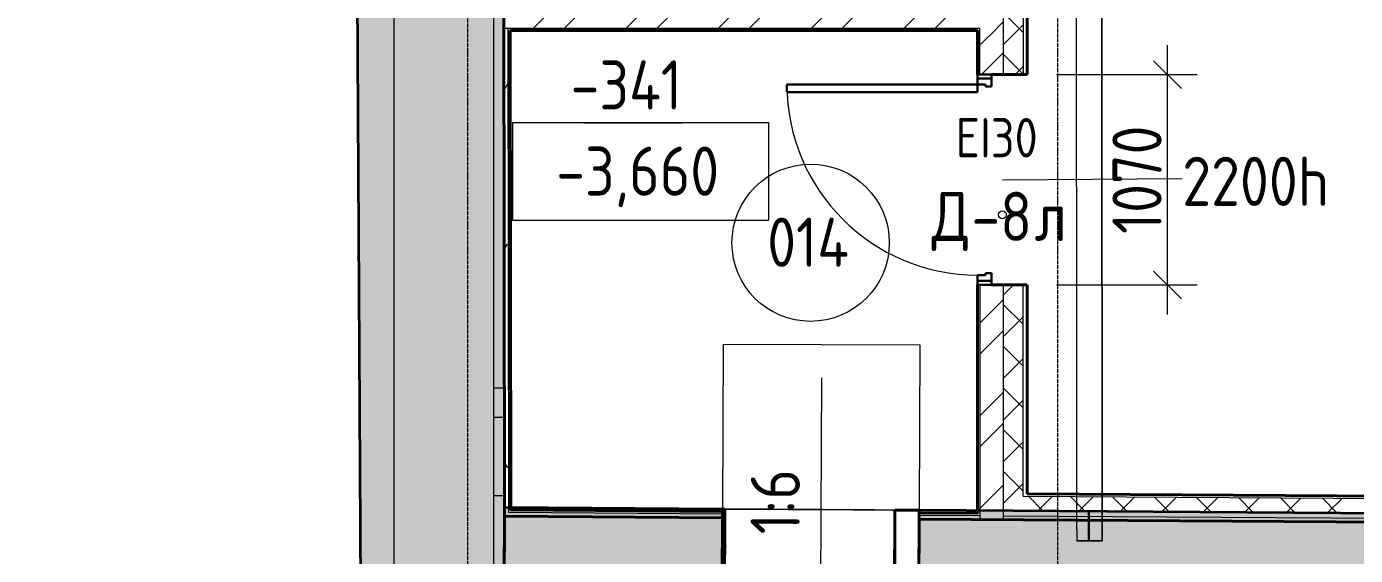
# Model space of a CAD drawing. Header units: millimetres. Extents: x 749182 to 2267578, y 70462 to 311449.
# Drawn here: x 2002362 to 2009118, y 247060 to 249751 of the extents above; entities that cross this region are included whole.
import ezdxf

# ---------------------------------------------------------------- set-up
doc = ezdxf.new("R2010")
doc.units = ezdxf.units.MM
for name, pattern in [('ADSK_Линия сетки', [25, 20, -2.5, 0, -2.5]), ('ADSK_Сверху', [4.5, 3, -1.5]), ('ADSK_Снесено', [4.5, 3, -1.5]), ('осеваяX2', [4, 2.5, -0.5, 0.5, -0.5])]:
    doc.linetypes.add(name, pattern=pattern)
doc.layers.get('Defpoints').update_dxf_attribs({"color": 255})
for name, color, linetype, lineweight in [('Аннотация', 7, 'Continuous', 9), ('Двери', 7, 'Continuous', 20), ('Каркас', 7, 'Continuous', 9), ('Марки', 7, 'Continuous', 20), ('Марки дверей', 7, 'Continuous', 20), ('Марки помещений', 7, 'Continuous', 20), ('Оси', 165, 'осеваяX2', 13), ('отметки', 7, 'Continuous', 20), ('Пандусы', 7, 'Continuous', 18), ('Перекрытие', 7, 'Continuous', 18), ('размеры', 7, 'Continuous', 9), ('Стены', 184, 'Continuous', 40), ('Стены внутренние', 7, 'Continuous', 18), ('Стены наружные', 7, 'Continuous', 18), ('Стены разрез', 7, 'Continuous', 35), ('Стены штриховка', 7, 'Continuous', 18)]:
    doc.layers.add(name, color=color, linetype=linetype, lineweight=lineweight)
doc.layers.add('Отметки потолка', color=253, linetype='Continuous')
doc.styles.add('GOST Common', font='GOST_Common.ttf', dxfattribs={"width": 0.9, "height": 350})
doc.styles.add('GOST Common_1', font='GOST_Common.ttf', dxfattribs={"width": 0.9, "height": 250})
doc.dimstyles.new('ADSK_Основной_2_5_мм_Округление_до_1_мм', dxfattribs={"dimscale": 304.8, "dimtxt": 251.428749, "dimasz": 0.463911, "dimexe": 0.492126, "dimexo": 0.492126, "dimgap": 0.098425, "dimtad": 1, "dimdec": 0, "dimdsep": 46, "dimtxsty": 'GOST Common_1', "dimblk1": 'OBLIQUE', "dimblk2": 'OBLIQUE', "dimsah": 1, "dimcen": 0.09, "dimdle": 0.492126, "dimazin": 2, "dimtfac": 1, "dimtdec": 4, "dimtix": 1, "dimtmove": 0, "dimatfit": 3, "dimfxl": 0, "dimtvp": 1, "dimtolj": 1, "dimtzin": 0, "dimlwd": 20, "dimlwe": 20, "dimarcsym": 0})
pattern_1 = [(45, (1958195.05, 210071.6), (-235.7317, 235.7317), []), (45, (1958352.2, 210071.6), (-235.7317, 235.7317), [])]
pattern_2 = [(45, (1958195.05, 210071.62), (-106.06602, 106.06602), []), (135, (1958195.05, 210071.62), (-106.06602, -106.06602), [])]

# ---------------------------------------------------------------- blocks, each defined once
blk = doc.blocks.new('Типовая двутавровая балка _АСТО 20-93_ Балки - 130х360мм-783114-00 План подвала')
at = {"layer": 'Каркас', "color": 253, "linetype": 'ADSK_Сверху', "true_color": 0xaaaaaa}
for p, q in [((-3070.5, 67.5), (-3070.5, -62.5)), ((-3070.5, 67.5), (3070.5, 67.5)), ((-2926.7, 3), (-3070.5, 3)), ((3070.5, 3), (2920.7, 3)), ((3070.5, -62.5), (3070.5, 67.5)), ((-2926.7, -3), (-3070.5, -3)), ((-3070.5, -62.5), (3070.5, -62.5)), ((3070.5, -3), (2920.6, -3))]:
    blk.add_line(p, q, dxfattribs=at)
at = {"layer": 'Каркас', "color": 9, "linetype": 'ADSK_Сверху', "true_color": 0xb9b9b9}
for p, q in [((-3070.5, 3.4), (-3070.5, 67.5)), ((-3070.5, 67.5), (-2926.6, 67.5)), ((2921.1, 67.5), (3070.5, 67.5)), ((3070.5, 67.5), (3070.5, 3.4)), ((-3070.5, -62.5), (-3070.5, -3.4)), ((-3070.5, -62.5), (-2926.7, -62.5)), ((2920.2, -62.5), (3070.5, -62.5)), ((3070.5, -3.4), (3070.5, -62.5))]:
    blk.add_line(p, q, dxfattribs=at)
at = {"layer": 'Каркас', "color": 253, "linetype": 'ADSK_Сверху', "true_color": 0xb2b2b2}
for p, q in [((-3070.5, 67.5), (-3070.5, 15)), ((-3070.5, 15), (-3070.5, 67.5)), ((3070.5, 67.5), (-3070.5, 67.5)), ((-3070.5, 67.5), (-2926.6, 67.5)), ((-3070.5, 11.9), (-3070.5, 15)), ((-3070.5, 11.9), (-3070.5, 15)), ((-3070.5, 9), (-3070.5, 11.9)), ((-3070.5, 6.5), (-3070.5, 11.9)), ((-3070.5, 4.6), (-3070.5, 9)), ((-3070.5, 3.4), (-3070.5, 6.5)), ((-3070.5, 3.4), (-3070.5, 4.6)), ((-3070.5, 3), (-3070.5, 3.4)), ((-3070.5, 3), (-3070.5, 3.4)), ((-3070.5, -3), (-3070.5, 3)), ((2921.1, 67.5), (3070.5, 67.5)), ((3070.5, 67.5), (3070.5, 15)), ((3070.5, 15), (3070.5, 67.5)), ((3070.5, 15), (3070.5, 3)), ((3070.5, 15), (3070.5, 3)), ((3070.5, 3), (3070.5, -3)), ((-3070.5, -3.4), (-3070.5, -3)), ((-3070.5, -3.4), (-3070.5, -3)), ((-3070.5, -4.6), (-3070.5, -3.4)), ((-3070.5, -4.6), (-3070.5, -3.4)), ((-3070.5, -6.5), (-3070.5, -4.6)), ((-3070.5, -6.5), (-3070.5, -4.6)), ((-3070.5, -11.9), (-3070.5, -6.5)), ((-3070.5, -11.9), (-3070.5, -6.5)), ((-3070.5, -15), (-3070.5, -11.9)), ((-3070.5, -15), (-3070.5, -11.9)), ((-3070.5, -62.5), (-3070.5, -15)), ((-3070.5, -15), (-3070.5, -62.5)), ((-3070.5, -62.5), (-2926.7, -62.5)), ((-3070.5, -62.5), (3070.5, -62.5)), ((2920.2, -62.5), (3070.5, -62.5)), ((3070.5, -3), (3070.5, -3.4)), ((3070.5, -3), (3070.5, -3.4)), ((3070.5, -3.4), (3070.5, -15)), ((3070.5, -3.4), (3070.5, -6.5)), ((3070.5, -6.5), (3070.5, -9)), ((3070.5, -9), (3070.5, -11.9)), ((3070.5, -11.9), (3070.5, -15)), ((3070.5, -62.5), (3070.5, -15)), ((3070.5, -15), (3070.5, -62.5))]:
    blk.add_line(p, q, dxfattribs=at)
blk = doc.blocks.new('Существующие стены подвал - Существующие стены подвал-614279-00 План подвала')
at = {"layer": 'Стены', "true_color": 0xc0c0c0}
h = blk.add_hatch(color=9, dxfattribs=at)
h.paths.add_polyline_path([(56529.9, 8243.7), (56521.9, 9891.6), (55614.7, 9887.2), (55611.4, 9124.2), (54267.7, 9129.7), (54267.1, 9158.6), (49024.4, 9158.6), (49024.4, 8259.7), (51104.6, 8255.3)])
h.paths.add_polyline_path([(55620.1, 11120.2), (56515.8, 11124.6), (56510.3, 12254.8), (55625.1, 12250.4), (55622.3, 11614.6)])
h.paths.add_polyline_path([(55630.5, 13483.5), (56504.2, 13487.8), (56482.7, 17882.1), (56479.3, 17884.3), (56484.1, 18289.1), (56581.1, 18289.1), (56577.9, 18453), (55636.9, 18454), (55634.2, 15862.2), (55639.2, 15463.8), (55633.9, 14274.6)])
h.paths.add_polyline_path([(56557.2, 19523), (56527.9, 21035.6), (56386.8, 21035.6), (56386.5, 21235.8), (56383.9, 21235.8), (56375.1, 23760.7), (56319.5, 23761.6), (56287.6, 28354.9), (56256.8, 36643.2), (56224.2, 43936.9), (48463.8, 43935.7), (48463.9, 43053.1), (55489.3, 43061.9), (55489.3, 40730.4), (55505.9, 37127.7), (55501.3, 36571.4), (55555.6, 28934.4), (55560, 28902.8), (55597.8, 28902.4), (55600, 28900.7), (55598.8, 28652.4), (55594.7, 28648.4), (55598.8, 28619.1), (55592.1, 20992.7), (55638.7, 20178.5), (55638.7, 19524), (56555.3, 19523)])
h.paths.add_polyline_path([(39393.4, 20201.7), (42161.7, 20230.9), (42716.1, 20254.9), (46306.8, 20252.4), (46773.4, 21064.2), (46669.7, 25898.2), (45913.1, 25900.5), (45930.2, 21076.8), (41376.5, 21087.9), (41376.1, 20955.6), (40178.1, 20958.6), (40178.1, 21091.2), (38511, 21094.3), (38521, 20373.6), (39393.4, 20368.1), (39393.4, 20230.7)])
h.paths.add_polyline_path([(18977.5, 20357.5), (18995.8, 20697.6), (18995.8, 21071.6), (18965.8, 21071.6), (18965.8, 20652.5), (18455.8, 20408.6), (18495.2, 20367.6), (18965.8, 20357.7)])
h.paths.add_polyline_path([(18424, 20369.1), (18455.8, 20408.6), (18455.8, 21072.6), (10754.2, 21086.2), (10745.7, 20457.8), (11345.8, 20457.8), (18045.3, 20377.1), (18211.4, 20373.6)])
h.paths.add_polyline_path([(37360, 20380.9), (37354.8, 21098.2), (30807, 21114.6), (30787, 20709.4), (30787, 20839.4), (30777, 20701.8), (30787.2, 20395.3), (34405.1, 20387.9), (35898.2, 20390.1), (37359.7, 20380.9)])
h.paths.add_polyline_path([(46613, 28542.5), (46612.9, 28546.1), (46607.5, 28863.4), (46597, 32746.9), (46594.2, 32921.9), (46603.3, 32922), (46599.4, 34522.4), (45850, 34541.9), (45850, 34540.6), (45780, 34540.4), (45780, 34543.7), (45778.3, 34543.8), (45781.2, 30723), (45896.1, 30722.1), (45903.8, 28546.1), (46608.3, 28542.6)])
h.paths.add_polyline_path([(45777.6, 35501.1), (45777.7, 35501.2), (45778.6, 35510.4), (45847.6, 35510.6), (45847.7, 35502.9), (46596.9, 35522.5), (46594.2, 36634.1), (46597.1, 37232.1), (46589.8, 43050.7), (47467.9, 43051.8), (47467.8, 43935.5), (45825.2, 43935.3), (45871.2, 35688.5), (45777.4, 35688), (45777.6, 35511.4)])
h = blk.add_hatch(color=9, dxfattribs=at)
h.paths.add_polyline_path([(49329.7, 9158.6), (49871.2, 9158.6), (49875.6, 14294.9), (49329, 14292.9), (49340.7, 13116.9), (46823.6, 13096.8), (46825.5, 14679.6), (46270, 14679.6), (46224.6, 13092), (42727.9, 13086.3), (42730.1, 14665.6), (42185, 14665.6), (42201.5, 12893.6), (40707.4, 12828.9), (40703.8, 13065.5), (39413.6, 13045.8), (39406.3, 14749.4), (38599.2, 14751.8), (38614.8, 13626), (37409.2, 13633.4), (37378.7, 17812.6), (35269.2, 17807.6), (35269.9, 17507.6), (36952, 17511.6), (36985, 12975.8), (38529.6, 12970.2), (38529.6, 12441.4), (46543.8, 12521.2), (49329.7, 12548.5), (49324.4, 9158.6)])
h.paths.add_polyline_path([(49318.4, 15362.9), (49867.2, 15364.9), (49864.2, 15536.8), (53981.4, 15484.8), (53986.4, 15882.7), (49849.9, 15934.4), (49839.1, 20218.7), (53802.2, 20191.2), (53810.6, 21022.2), (49714.8, 21049.2), (49721.2, 23288.6), (49158.9, 23290.2), (49152.9, 21045.6), (48898.2, 21047.6), (48891, 20225.9), (49309.9, 20222.2), (49309.5, 19594.6), (49307.4, 15912.3), (49314.2, 15912.3), (49314.4, 15769), (49318.4, 15363.6)])
h.paths.add_polyline_path([(55639.2, 15463.8), (55634.2, 15862.2), (55119.6, 15868.6), (55114.6, 15470.4), (55634.2, 15463.9)])
h.paths.add_polyline_path([(46826.8, 15715.6), (46826.7, 15765.4), (46818.2, 15765.4), (46818, 15915.1), (46843.2, 20243.8), (47195.9, 20240.7), (47203.1, 21060.8), (46773.4, 21064.2), (46306.8, 20252.3), (46284.7, 15923), (46302, 15923), (46301.1, 15765.4), (46299.7, 15715.6), (46826.1, 15715.6)])
h.paths.add_polyline_path([(42721, 15724.6), (42731.6, 15724.6), (42731.5, 15794.1), (42720.7, 15794.1), (42720.6, 16269.6), (42716.1, 20254.9), (42157, 20230.7), (42162.3, 16051.8), (42173.5, 15889.7), (42175, 15724.6), (42720.7, 15724.6)])
h.paths.add_polyline_path([(39401.8, 15799.5), (39401.8, 15904.1), (39405.7, 16051.8), (39393.4, 20368.1), (38521, 20373.6), (38585.5, 15803.5), (38603.2, 15801.8), (39401.4, 15799.5)])
h.paths.add_polyline_path([(49314.4, 15912.3), (49314.4, 15912.3), (49839.1, 15933.9)])
h.paths.add_polyline_path([(18025.7, 17309.8), (18944.1, 17310.7), (18400.6, 17521.8), (18877.9, 17347.6), (18215.2, 17715.5), (18045.3, 17666.4), (18045.3, 17820.5), (18945.3, 18219.8), (18945.3, 18187), (18978.7, 18187), (18978.4, 18768.6), (18945.3, 18768.3), (18945.3, 18252.7), (18045.3, 18741.2), (18045.3, 18759.5), (18012.3, 18759.1), (18025.7, 17310.2)])
h.paths.add_polyline_path([(18945.3, 17310.7), (18979.1, 17310.7), (18978.6, 17677), (18945.3, 17677), (18945.3, 17310.7)])
h.paths.add_polyline_path([(30789.2, 17377.9), (31843.5, 17390.5), (31825.3, 18779.6), (30788.4, 18769.2), (30789.1, 18187), (30842.4, 18187), (30842.4, 17677), (30789, 17677), (30789.2, 17383.9)])
h.paths.add_polyline_path([(13924.8, 17539.6), (13924.8, 17839.6), (11328.3, 17866.9), (11334.1, 20457.8), (11045.8, 20457.8), (11006.9, 17570.3), (13341.6, 17545.7)])
h.paths.add_polyline_path([(30787.7, 20077.3), (31807.9, 20118.6), (31804.3, 20361.2), (31797.1, 20361.3), (31804.3, 20393.2), (30787.5, 20395.3), (30787.7, 20079.5)])
h.paths.add_polyline_path([(17999.4, 20144), (18045.3, 20144.5), (18045.3, 20154.1), (18294.9, 20208.5), (18424, 20369.1), (17997.2, 20378.1), (17999.3, 20153.6)])
h.paths.add_polyline_path([(18945.3, 20153.3), (18977.6, 20153.6), (18977.5, 20357.5), (18945.3, 20357.5), (18945.3, 20153.6)])
h.paths.add_polyline_path([(55638.7, 20178.5), (55591.1, 21010.4), (55070.5, 21013.9), (55062.1, 20182.5), (55638.7, 20178.5)])
h.paths.add_polyline_path([(49178.9, 26805.3), (49175.3, 28869.1), (49172.8, 28868.6), (49172.1, 28239.6), (49168.3, 26805.4), (49172.8, 26805.4)])
h.paths.add_polyline_path([(49731.2, 26803.8), (49736.5, 28675), (49733.6, 28674.3), (49717.7, 28675), (49717.6, 28706.4), (49685.6, 28706.7), (49684.9, 28661.7), (49672.8, 28658.6), (49178.9, 26805.3), (49714.8, 26803.8)])
h.paths.add_polyline_path([(55598.8, 28619.1), (55555.4, 28936.1), (49736.7, 28987.5), (49721.2, 34397.5), (49675.7, 34396.8), (49676, 34273.9), (49283.2, 33202), (49633.4, 29643.5), (49684.6, 29318.6), (49684.9, 29120), (49652.2, 28970.5), (49685.2, 28976.6), (49685.6, 28956.7), (49736.7, 28956.3), (49736.5, 28675), (55591.1, 28619.2)])
h.paths.add_polyline_path([(49145.3, 28868.6), (49145.3, 28868.8), (49175.3, 28874.8), (49165.7, 34395.9), (49122.2, 34395.8), (49126.1, 32975.3), (49132.5, 32975.4), (49136.2, 32800.6), (49144.2, 28868.6)])
h.paths.add_polyline_path([(49119.2, 35465.8), (49718.1, 35466.9), (49714.8, 36618.6), (55501.3, 36571.4), (55506.2, 37173.9), (48705, 37218.3), (48702.3, 36625.7), (49116, 36624.1), (49119, 35554.6)])
h.paths.add_polyline_path([(47702.3, 36629.7), (47705, 37224.8), (46597.1, 37232.1), (46594.2, 36634.1), (47702.1, 36629.7)])
at = {"layer": 'Стены'}
for p, q in [((47705, 37224.8), (47717.6, 37224.7)), ((47717.6, 37224.7), (47713.7, 36630.2)), ((48579.1, 36626.3), (48581.5, 37219.1)), ((48581.5, 37219.1), (48705, 37218.3))]:
    blk.add_line(p, q, dxfattribs=at)
at = {"layer": 'Стены разрез'}
for p, q in [((45825.2, 43935.3), (45871.2, 35707.6)), ((46597.1, 37232.1), (46589.8, 43050.7)), ((46594.2, 36634.1), (46597.1, 37232.1)), ((46597.1, 37232.1), (46594.2, 36634.1)), ((47705, 37224.8), (46597.1, 37232.1)), ((47702.3, 36629.7), (47705, 37224.8)), ((48705, 37218.3), (48702.3, 36625.7)), ((55506.2, 37173.9), (48705, 37218.3))]:
    blk.add_line(p, q, dxfattribs=at)
blk = doc.blocks.new('Новые проёмы подвал - Новые проёмы подвал-999150-00 План подвала')
at = {"layer": 'Стены', "color": 0, "linetype": 'ADSK_Снесено'}
for p, q in [((47705, 37224.8), (47717.6, 37224.7)), ((47713.7, 36630.2), (47717.6, 37224.7)), ((48581.5, 37219.1), (48579.1, 36626.3)), ((48581.5, 37219.1), (48705, 37218.3))]:
    blk.add_line(p, q, dxfattribs=at)
at = {"layer": 'Стены разрез', "color": 0, "linetype": 'ADSK_Снесено'}
for p, q in [((47705, 37224.8), (47702.3, 36629.7)), ((47717.6, 37224.7), (47705, 37224.8)), ((47713.7, 36629.6), (47717.6, 37224.7)), ((48581.5, 37219.1), (48579.1, 36626.2)), ((48705, 37218.3), (48581.5, 37219.1)), ((48702.3, 36625.7), (48705, 37218.3))]:
    blk.add_line(p, q, dxfattribs=at)
blk = doc.blocks.new('AC_Дверь_Однопольная_Стальная - Д-8л 1070х2200h-1983201-00 План подвала')
at = {"layer": 'Двери', "color": 5, "linetype": 'Continuous', "lineweight": 30, "true_color": 0x0000ff}
for p, q in [((485, 1096), (445, 1096)), ((445, 1096), (445, 126)), ((485, 126), (485, 1096)), ((-515, 126), (-535, 126)), ((-535, 126), (-535, 56)), ((-485, 126), (-515, 126)), ((-515, 126), (-515, 56)), ((-515, 56), (-515, 126)), ((-485, 86), (-485, 126)), ((-475, 86), (-485, 86)), ((-475, 56), (-475, 86)), ((445, 126), (485, 126)), ((485, 86), (475, 86)), ((475, 86), (475, 56)), ((515, 126), (485, 126)), ((485, 126), (485, 86)), ((515, 56), (515, 126)), ((535, 126), (515, 126)), ((515, 126), (515, 56)), ((535, 56), (535, 126)), ((-535, 56), (-515, 56)), ((-515, 56), (-475, 56)), ((475, 56), (515, 56)), ((515, 56), (535, 56))]:
    blk.add_line(p, q, dxfattribs=at)
at = {"layer": 'Двери', "color": 5, "linetype": 'Continuous', "true_color": 0x0000ff}
blk.add_arc((485, 126), 970, 90, 180, dxfattribs=at)
blk = doc.blocks.new('ADSK_Марка_Помещение_ОдноЗначение - Номер-247393-00 План подвала')
at = {"layer": 'Марки помещений'}
blk.add_circle((0, 0), 4, dxfattribs=at)
blk = doc.blocks.new('_Oblique')
at = {"color": 0, "linetype": 'ByBlock', "lineweight": -2}
blk.add_line((-0.5, -0.5), (0.5, 0.5), dxfattribs=at)
blk = doc.blocks.new('*D1846')
at = {"layer": 'Defpoints', "color": 0, "lineweight": 20, "transparency": 16777216}
for p in [(2007449.1, 249506.7), (2008162.6, 249506.7), (2007449.1, 248436.7)]:
    blk.add_point(p, dxfattribs=at)
at = {"layer": 'размеры', "color": 0, "lineweight": 20, "transparency": 16777216}
for p, q in [((2008162.6, 248286.7), (2008162.6, 249656.7)), ((2007599.1, 249506.7), (2008312.6, 249506.7)), ((2007599.1, 248436.7), (2008312.6, 248436.7))]:
    blk.add_line(p, q, dxfattribs=at)
at = {"layer": 'размеры', "color": 0, "lineweight": 20, "transparency": 16777216, "xscale": 141.4, "yscale": 141.4, "zscale": 141.4}
for p, rotation in [((2008162.6, 249506.7), 90), ((2008162.6, 248436.7), 270)]:
    blk.add_blockref('_Oblique', p, dxfattribs=dict(at, rotation=rotation))
at = {"layer": 'размеры', "color": 0, "lineweight": 20, "transparency": 16777216, "insert": (2008007.6, 248971.7), "char_height": 250, "width": 593.201, "attachment_point": 5, "rotation": 90, "style": 'GOST Common_1'}
blk.add_mtext('\\A1;1070', dxfattribs=at)
blk = doc.blocks.new('ADSK_Марка_Дверь - Типоразмер_ADSK_Марка-58376-00 План подвала')
at = {"layer": 'Марки дверей', "lineweight": 9}
blk.add_circle((0, 0), 0.2, dxfattribs=at)
blk = doc.blocks.new('Высотные отметки - Рамка-5093-00 План подвала')
at = {"layer": 'Аннотация'}
for p, q in [((-6.5, 0), (-6.5, 5)), ((-6.5, 5), (6.5, 5)), ((6.5, 5), (6.5, 0)), ((6.5, 0), (-6.5, 0))]:
    blk.add_line(p, q, dxfattribs=at)
blk = doc.blocks.new('ADSK_Марка_Перекрытие - Экземпляр_ADSK_Позиция-177290-00 План подвала')
at = {"layer": 'Марки'}
blk.add_line((-2.5, 0), (2.5, 0), dxfattribs=at)

msp = doc.modelspace()

# ---------------------------------------------------------------- hatches: boundary and pattern name
at = {"layer": 'Стены внутренние', "lineweight": 9}
h = msp.add_hatch(dxfattribs=at)
h.set_pattern_fill('FP_4', color=0, style=0, pattern_type=2)
h.set_pattern_definition(pattern_1)
h.paths.add_polyline_path([(2004808.8201, 249743.7233), (2007329.112, 249744.2254), (2007329.112, 249863.7233), (2004788.9459, 249863.7233), (2004789.1119, 249743.7233), (2004792.1665, 249743.7233)])
h = msp.add_hatch(dxfattribs=at)
h.set_pattern_fill('FP_3', color=0, style=0, pattern_type=2)
h.set_pattern_definition(pattern_2)
h.paths.add_polyline_path([(2007429.112, 247286.4531), (2007429.112, 248436.7233), (2007329.112, 248436.7233), (2007329.112, 247287.1059), (2007353.7549, 247286.9451)])
h.paths.add_polyline_path([(2007329.112, 249506.7233), (2007429.112, 249506.7233), (2007429.112, 249863.7233), (2007329.112, 249863.7233), (2007329.112, 249616.1844)])
h = msp.add_hatch(dxfattribs=at)
h.set_pattern_fill('FP_2', color=0, style=0, pattern_type=2)
h.set_pattern_definition([(0, (1958195.05, 210071.62), (406.4, 101.6), [33.528, -271.272, 33.528, -271.272, -1625.6]), (0, (1958195.05, 210071.62), (406.4, 101.6), [-609.6, 33.528, -576.072, 33.528, -271.272, -711.2]), (0, (1958195.05, 210071.62), (406.4, 101.6), [-1524, 33.528, -169.672, 33.528, -474.472]), (120, (1958347.45, 210122.42), (-291.18818, 301.15272), [33.528, -271.272, 33.528, -271.272, -1625.6]), (120, (1958347.45, 210122.42), (-291.18818, 301.15272), [-609.6, 33.528, -576.072, 33.528, -271.272, -711.2]), (120, (1958347.45, 210122.42), (-291.18818, 301.15272), [-1524, 33.528, -169.672, 33.528, -474.472]), (240, (1958398.25, 210325.62), (-115.21182, -402.75272), [33.528, -271.272, 33.528, -271.272, -1625.6]), (240, (1958398.25, 210325.62), (-115.21182, -402.75272), [-609.6, 33.528, -576.072, 33.528, -271.272, -711.2]), (240, (1958398.25, 210325.62), (-115.21182, -402.75272), [-1524, 33.528, -169.672, 33.528, -474.472])])
h.paths.add_polyline_path([(2004812.1667, 247303.5368), (2004808.9459, 249743.7233), (2004789.0968, 249743.7233), (2004792.2649, 247303.6674)])
h = msp.add_hatch(dxfattribs=at)
h.set_pattern_fill('FP_4', color=0, style=0, pattern_type=2)
h.set_pattern_definition(pattern_1)
h.paths.add_polyline_path([(2007329.112, 247287.1059), (2007329.112, 248436.7233), (2007209.112, 248436.7233), (2007209.112, 247287.8893), (2007311.0387, 247287.2239)])
h.paths.add_polyline_path([(2007329.112, 249506.7233), (2007329.112, 249743.7233), (2007209.112, 249743.7233), (2007209.112, 249506.7233), (2007267.112, 249506.7233)])
h = msp.add_hatch(dxfattribs=at)
h.set_pattern_fill('FP_3', color=0, style=0, pattern_type=2)
h.set_pattern_definition(pattern_2)
h.paths.add_polyline_path([(2011837.5543, 247257.6743), (2011837.5543, 247331.9052), (2007429.112, 247361.6574), (2007429.112, 247286.4531), (2011834.9773, 247257.6911)])

# ---------------------------------------------------------------- linework, layer by layer
at = {"layer": 'Марки дверей', "color": 0}
msp.add_line((2007323.112, 248971.7233), (2008237.6546, 248977.8093), dxfattribs=at)
at = {"layer": 'Оси', "linetype": 'ADSK_Линия сетки'}
for p, q in [((2004604.9564, 214656.6284), (2004604.9564, 254606.4029)), ((2007604.9564, 214656.6284), (2007604.9564, 254606.4029))]:
    msp.add_line(p, q, dxfattribs=at)
at = {"layer": 'Пандусы', "color": 0}
for p, q in [((2005903.8639, 248135.8895), (2005900.0326, 247296.4351)), ((2005903.8639, 248135.8895), (2006903.8535, 248131.3255)), ((2006903.8535, 248131.3255), (2006900.0133, 247289.9071))]:
    msp.add_line(p, q, dxfattribs=at)
at = {"layer": 'Перекрытие', "linetype": 'ADSK_Сверху'}
for p, q in [((2004792.1665, 247303.6674), (2004784.8354, 253131.1035)), ((2013701.2759, 247245.5077), (2004792.1665, 247303.6674))]:
    msp.add_line(p, q, dxfattribs=at)
at = {"layer": 'Перекрытие'}
msp.add_line((2005900.0326, 247296.4351), (2006900.0133, 247289.9071), dxfattribs=at)
at = {"layer": 'размеры', "color": 0, "lineweight": 20}
msp.add_line((2006403.1294, 247964.2298), (2006397.3809, 246704.7126), dxfattribs=at)
at = {"layer": 'Стены внутренние', "color": 0, "lineweight": 40}
for p, q in [((2004788.7949, 249983.7233), (2004792.2219, 247259.6675)), ((2007449.112, 249506.7233), (2007449.112, 249983.7233)), ((2004821.112, 249731.7233), (2007197.112, 249731.7233)), ((2004824.1819, 247291.4515), (2004821.112, 249731.7233)), ((2007197.112, 249731.7233), (2007197.112, 249506.7233)), ((2007267.112, 249506.7233), (2007449.112, 249506.7233)), ((2007197.112, 248436.7233), (2007197.112, 247275.3639)), ((2007449.112, 248436.7233), (2007267.112, 248436.7233)), ((2007449.112, 247373.6577), (2007449.112, 248436.7233)), ((2011825.5543, 247343.9868), (2007449.112, 247373.6577)), ((2005899.9444, 247284.1582), (2004824.1819, 247291.4515)), ((2005899.7275, 247252.159), (2005899.9444, 247284.1582)), ((2004792.4433, 247259.666), (2004788.9858, 246749.6777)), ((2005899.8306, 247252.1583), (2004792.2219, 247259.6675)), ((2005897.5029, 246742.1623), (2005899.8306, 247252.1583)), ((2006899.81, 247245.3787), (2006897.4824, 246735.3828)), ((2006899.9234, 247277.3787), (2006899.7064, 247245.3794)), ((2006899.7064, 247245.3794), (2013701.409, 247199.2661)), ((2007197.112, 247275.3639), (2006899.9234, 247277.3787))]:
    msp.add_line(p, q, dxfattribs=at)
at = {"layer": 'Стены внутренние', "color": 0, "linetype": 'ADSK_Сверху'}
for p, q in [((2004791.4012, 247912.0225), (2004738.2581, 247912.0225)), ((2004738.2581, 247764.0225), (2004791.5874, 247764.0225)), ((2004792.0914, 247363.4128), (2004738.2581, 247364.0225))]:
    msp.add_line(p, q, dxfattribs=at)
at = {"layer": 'Стены наружные', "color": 0, "linetype": 'ADSK_Сверху'}
for p, q in [((2004228.2581, 253830.8227), (2004228.2581, 237113.7863)), ((2004738.2581, 230467.4518), (2004738.2581, 253320.8227))]:
    msp.add_line(p, q, dxfattribs=at)
at = {"layer": 'Стены штриховка', "color": 0}
for p, q in [((2007429.112, 249963.7233), (2007429.112, 249506.7233)), ((2007329.112, 249506.7233), (2007329.112, 249863.7233)), ((2004789.0968, 249743.7233), (2007209.112, 249743.7233)), ((2004809.0968, 249743.7233), (2004812.1969, 247279.5325)), ((2007199.112, 249733.7233), (2004819.1094, 249733.7233)), ((2004819.1094, 249733.7233), (2004822.1844, 247289.465)), ((2007199.112, 249506.7233), (2007199.112, 249733.7233)), ((2007209.112, 249506.7233), (2007209.112, 249743.7233)), ((2007199.112, 247273.3502), (2007199.112, 248436.7233)), ((2007209.112, 248436.7233), (2007209.112, 247243.2818)), ((2007329.112, 247242.4682), (2007329.112, 248436.7233)), ((2007429.112, 247361.793), (2007429.112, 248436.7233)), ((2007429.112, 247361.793), (2011837.5543, 247331.9052)), ((2007449.112, 247371.6576), (2011827.5543, 247341.9732)), ((2004812.1969, 247279.5325), (2005899.8631, 247272.1585)), ((2004822.1844, 247289.465), (2005899.9309, 247282.1583)), ((2006899.842, 247265.379), (2007209.112, 247263.2822)), ((2006899.9098, 247275.3787), (2007199.112, 247273.3502)), ((2007329.112, 247262.4687), (2011937.5543, 247231.2249))]:
    msp.add_line(p, q, dxfattribs=at)

# ---------------------------------------------------------------- block references
at = {"layer": 'Двери', "color": 0, "rotation": 90}
msp.add_blockref('AC_Дверь_Однопольная_Стальная - Д-8л 1070х2200h-1983201-00 План подвала', (2007323.112, 248971.7233), dxfattribs=at)
at = {"layer": 'Каркас', "color": 0, "linetype": 'ADSK_Сверху', "rotation": 270.0556945433453}
msp.add_blockref('Типовая двутавровая балка _АСТО 20-93_ Балки - 130х360мм-783114-00 План подвала', (2007760.3605, 250204.9), dxfattribs=at)
at = {"layer": 'Марки', "color": 0, "xscale": 99.99999999999993, "yscale": 99.99999999999993, "zscale": 99.99999999999993}
msp.add_blockref('ADSK_Марка_Перекрытие - Экземпляр_ADSK_Позиция-177290-00 План подвала', (2005445.1363, 249261.5126), dxfattribs=at)
at = {"layer": 'Марки дверей', "color": 0, "xscale": 99.99999999999993, "yscale": 99.99999999999993, "zscale": 99.99999999999993}
msp.add_blockref('ADSK_Марка_Дверь - Типоразмер_ADSK_Марка-58376-00 План подвала', (2007323.112, 248793.2185), dxfattribs=at)
at = {"layer": 'Марки помещений', "color": 0, "xscale": 99.99999999999993, "yscale": 99.99999999999993, "zscale": 99.99999999999993}
msp.add_blockref('ADSK_Марка_Помещение_ОдноЗначение - Номер-247393-00 План подвала', (2006348.0682, 248651.1945), dxfattribs=at)
at = {"layer": 'отметки', "color": 0, "lineweight": 20, "xscale": 99.99999999999993, "yscale": 99.99999999999993, "zscale": 99.99999999999993}
msp.add_blockref('Высотные отметки - Рамка-5093-00 План подвала', (2005483.6108, 248763.877), dxfattribs=at)
at = {"layer": 'Стены'}
msp.add_blockref('Существующие стены подвал - Существующие стены подвал-614279-00 План подвала', (1958195.046, 210071.6162), dxfattribs=at)
at = {"layer": 'Стены', "color": 0, "linetype": 'ADSK_Снесено'}
msp.add_blockref('Новые проёмы подвал - Новые проёмы подвал-999150-00 План подвала', (1958195.046, 210071.6162), dxfattribs=at)

# ---------------------------------------------------------------- texts
at = {"layer": 'Марки дверей', "color": 0, "lineweight": 9, "attachment_point": 1}
for s, insert, char_height, width, style in [('EI30', (2007085.7827, 249285.6325), 200, 533.923875, 'GOST Common_1'), ('2200h', (2008237.6546, 249088.7364), 250, 974.050312, 'GOST Common'), ('\\fGOST Common|b0|i0|c204|p34|;\\W.9;Д', (2006963.3827, 248910.2315), 250, 245.316375, 'GOST Common'), ('-8', (2007165.7889, 248910.2315), 250, 389.620125, 'GOST Common'), ('\\fGOST Common|b0|i0|c204|p34|;\\W.9;л', (2007487.2577, 248910.2315), 250, 194.810062, 'GOST Common')]:
    msp.add_mtext(s, dxfattribs=dict(at, insert=insert, char_height=char_height, width=width, style=style))
at = {"layer": 'Марки помещений', "color": 0, "lineweight": 9, "insert": (2006127.111, 248778.9195), "char_height": 250, "width": 548.35425, "attachment_point": 1, "style": 'GOST Common'}
msp.add_mtext('014', dxfattribs=at)
at = {"layer": 'отметки', "color": 0, "lineweight": 20, "insert": (2005054.9347, 249140.5841), "char_height": 250, "width": 1028.822569, "attachment_point": 1, "line_spacing_factor": 1.022761, "style": 'GOST Common'}
msp.add_mtext('-3,660', dxfattribs=at)
at = {"layer": 'Отметки потолка', "color": 0, "lineweight": 9, "insert": (2005128.0555, 249579.3502), "char_height": 250, "width": 743.164312, "attachment_point": 1, "style": 'GOST Common'}
msp.add_mtext('-341', dxfattribs=at)
at = {"layer": 'размеры', "color": 0, "lineweight": 20, "insert": (2006042.783, 247167.6476), "char_height": 250, "width": 404.288048, "attachment_point": 1, "rotation": 89.73850237, "line_spacing_factor": 1.022761, "style": 'GOST Common'}
msp.add_mtext('1:6', dxfattribs=at)

# ---------------------------------------------------------------- dimensions: what is measured, and where the dimension line sits
at = {"layer": 'размеры', "color": 0, "lineweight": 20}
dim = msp.add_linear_dim(base=(2008162.6106, 249506.7233), p1=(2007449.112, 248436.7233), p2=(2007449.112, 249506.7233), angle=90, dimstyle='ADSK_Основной_2_5_мм_Округление_до_1_мм', override={"dimpost": '<>', "dimfxl": 1070}, dxfattribs=at)
dim.commit()
dim.dimension.update_dxf_attribs({"geometry": '*D1846', "text_midpoint": (2008007.6106, 248971.7233)})

doc.saveas('drawing.dxf')
